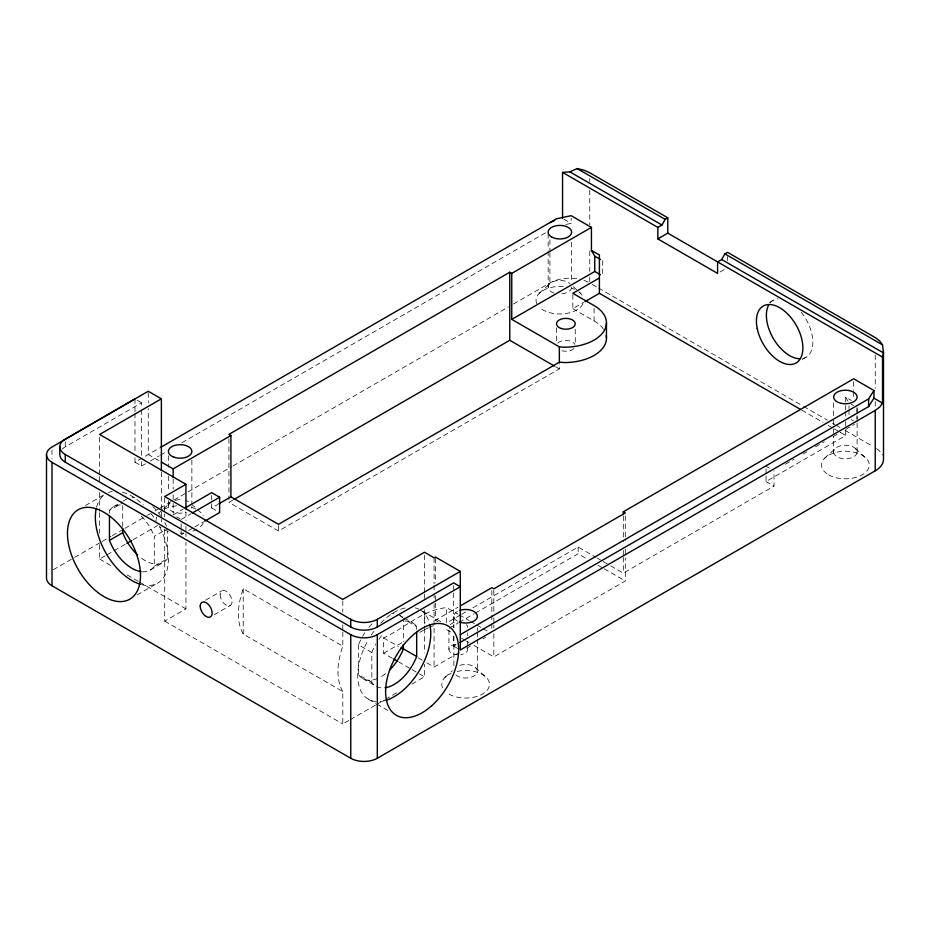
<?xml version="1.0" encoding="UTF-8"?>
<svg xmlns="http://www.w3.org/2000/svg" width="930" height="930" viewBox="0 0 930 930"><rect width="100%" height="100%" fill="white"/><g stroke="black" fill="none" stroke-linecap="round" stroke-linejoin="round"><path stroke-width="0.7" stroke-dasharray="4.65 3.49" d="M342.798 691.548C334.986 677.633 337.857 660.602 342.798 646.187L243.207 588.702C238.266 603.105 235.395 620.136 243.207 634.051L342.798 691.548L342.798 723.959L349.075 720.332M162.634 509.721L159.483 512.581A23.843 13.764 0 0 0 157.1 515.906M163.68 508.768L169.969 503.049A11.741 6.777 0 0 0 171.841 511.221A11.741 6.777 0 0 0 186 512.302M539.237 293.334L549.723 283.801M444.959 677.4L452.305 670.728M824.724 458.153L835.21 448.62M62.298 449.074A18.774 10.846 0 0 1 65.274 446.83L141.627 402.748L141.627 408.502M134.99 457.851L134.99 462.164L159.576 447.969M134.99 462.164L141.627 466L145.406 463.814M150.428 460.92L159.228 455.828M160.495 455.107L166.772 451.48M181.862 442.761L546.514 232.233M85.444 505.536L106.043 493.644M113.565 506.652L122.004 501.77M123.213 501.072L126.84 498.992M109.449 513.314L109.449 510.465L122.725 502.805M53.254 569.718L73.377 558.105M74.633 557.384L101.045 542.132M102.3 541.411L111.1 536.331M112.356 535.599L123.667 529.065M124.934 528.345L146.301 515.999M147.568 515.278L150.079 513.825M155.112 510.919L158.879 508.745M160.134 508.013L172.713 500.759M173.968 500.026L231.814 466.639M233.07 465.907L508.443 306.923M513.465 304.017L549.932 282.964A28.167 16.263 0 0 1 577.146 278.756M173.166 514.871L183.105 509.129M99.638 544.562L99.638 559.046L105.811 555.477M107.043 554.768L125.573 544.073M132.978 539.795L157.67 525.531M181.129 519.463L191.069 513.732M142.406 571.752A36.619 21.146 60 0 0 154.287 566.254L154.287 536.366L167.574 528.693M211.668 503.793L211.668 507.966L217.69 504.49M232.698 500.235L228.931 502.409L278.512 531.03L559.349 368.896L559.349 363.525M181.129 534.797L183.617 533.367M188.581 530.495L193.556 527.624M194.8 526.915L203.484 521.893M572.834 294.705L572.834 308.655L583.703 302.378M154.287 566.254L167.574 558.593L167.574 531.542M150.172 570.078L163.459 562.406M137.082 594.979L157.693 583.087M720.076 271.955L726.295 268.363M164.703 529.879L164.703 621.135L185.942 608.871L185.942 542.237M205.704 600.164L221.886 590.817M214.156 614.8L230.338 605.453M769.436 302.471L773.179 300.309M802.299 359.387L806.043 357.225M392.286 658.242L383.625 653.244L383.625 637.91C404.573 628.157 422.766 609.813 446.656 607.604L457.955 614.125M435.414 603.024L435.414 620.275L457.978 607.244M383.625 653.244L404.829 641.003M419.802 632.354L423.534 630.191M460.431 614.986L446.656 622.937L446.656 607.604M461.687 614.265L466.686 611.37M472.952 607.767L578.111 547.049L595.688 557.186M449.167 628.203L457.932 623.147M459.176 622.414L474.207 613.742M475.451 613.021L578.111 553.757L586.807 558.767M453.666 636.085L453.666 646.152L457.444 643.967M426.858 662.869L434.077 667.043L459.199 652.546M466.732 648.187L470.499 646.013M483.054 638.771L485.565 637.317M785.315 464.256L794.127 459.176M802.927 454.096L806.694 451.91M815.494 446.83L824.306 441.75M833.106 436.67L840.65 432.311M845.672 429.404L854.472 424.324M350.331 719.611L375.453 705.103M376.708 704.382L384.253 700.023M385.508 699.302L399.33 691.327M411.885 684.073L424.452 676.819L424.452 664.276M766.041 475.951L766.041 481.519L845.719 435.519L845.719 429.939M610.743 565.882L623.298 573.136L774.004 486.123L774.004 470.789M473.975 645.42L493.83 656.882L625.286 580.983L625.286 557.826M424.789 629.482L428.532 627.82M429.788 627.262L433.531 625.599M565.859 224.467L571.159 223.351L571.159 218.248M563.789 219.096L571.159 223.351M845.719 410.13L845.707 397.191L851.392 400.481M851.299 404.259L853.577 405.573M851.299 419.593L853.577 420.906M592.282 284.417L597.316 287.324M598.571 288.056L802.311 405.678M803.567 406.398L827.456 420.197M832.49 423.103L835 424.557M836.268 425.277L840.034 427.463M845.068 430.369L872.735 446.342M801.73 410.118L823.096 422.452M828.13 425.359L833.152 428.265M834.408 428.986L839.441 431.892M840.697 432.613L845.719 435.519M572.834 308.655L594.084 320.92A42.245 24.389 0 0 1 605.023 331.847M766.041 466.186L769.447 468.162M766.041 481.519L774.004 486.123M555.629 366.746L559.349 368.896M596.944 557.919L601.966 560.813M603.21 561.534L609.487 565.161M597.978 565.219L602.942 568.091M604.186 568.8L625.286 580.983M137.198 400.191L141.627 402.748M459.211 614.858L469.255 620.647M470.51 621.38L475.521 624.274M476.776 624.995L481.798 627.901M483.054 628.622L488.076 631.517M440.68 621.67L420.069 609.778A51.638 29.818 -60 0 1 429.521 623.216M158.995 460.687L148.265 454.491L148.265 408.502M435.414 620.275L437.902 621.717M446.656 629.645L451.631 632.516M461.559 638.247L465.279 640.398M466.523 641.119L469.011 642.549M453.666 646.152L459.199 649.349M399.272 615.114L402.899 617.206M404.108 617.904L412.56 622.786M211.668 507.966L219.643 512.57M416.675 629.447L416.675 626.599L403.388 618.938L403.388 641.712M176.584 516.836L179.99 518.812M383.625 637.91L398.47 646.478M418.268 657.905L424.452 661.486M398.47 661.811L410.839 668.961M412.083 669.67L418.268 673.239M419.5 673.959L424.452 676.819M360.724 639.875A36.619 21.146 -60 0 0 358.55 644.827L371.826 652.5L371.826 682.388A36.619 21.146 -60 0 0 383.706 687.886M358.55 644.827L358.55 674.727L371.826 682.388M362.654 678.54L375.941 686.212M368.431 699.221L375.697 703.417M376.917 704.115L387.822 710.415M99.638 559.046L112.146 566.265M127.154 574.926L138.407 581.436M139.663 582.157L185.942 608.871M164.703 621.135L342.798 723.959M855.542 448.62L866.028 458.153M573.206 286.661L580.541 293.334M459.746 665.392A11.741 6.777 0 0 1 475.776 667.868L486.274 677.4M191.347 504.002L196.59 508.768M197.637 509.721L200.787 512.581A23.843 13.764 0 0 1 203.17 515.906M845.707 397.191L848.358 401.795M833.64 452.003L834.036 453.759A11.741 6.777 0 0 0 853.67 456.793A11.741 6.777 0 0 0 848.416 445.458L845.37 445.226A11.741 6.777 0 0 0 833.64 452.003L833.64 436.089M845.719 411.56L845.719 417.314M875.246 354.993L875.246 388.333M875.246 401.388L875.246 408.642M857.111 408.584L857.111 421.604M857.111 423.057L857.111 452.003M856.995 407.538L856.995 418.698M853.67 381.672L853.67 390.298M853.67 391.728L853.67 398.912M849.02 405.736L849.02 408.514M849.02 409.909L849.02 415.489M845.719 421.581L845.719 428.544M833.64 402.795L833.64 418.709M833.64 420.162L833.64 427.393M833.64 428.846L833.64 434.636M766.041 468.976L766.041 474.556M727.539 256.494L727.539 260.667M625.286 515.848L625.286 540.458M625.286 549.142L625.286 556.384M623.298 516.08L623.298 541.748M623.298 550.316L623.298 556.012M623.298 557.442L623.298 573.136M602.71 260.737L602.71 276.07M594.084 308.376L594.084 320.92M589.771 178.572L589.771 181.466M589.771 190.162L589.771 224.967M589.771 251.065L589.771 271.362M589.771 277.163L589.771 281.523M578.111 547.049L578.111 553.757M575.251 329.301L575.251 344.449M571.625 242.312L571.625 282.836M556.477 327.918L556.477 343.077M549.932 239.847L549.932 251.344M549.932 252.786L549.932 282.964M548.154 233.628L548.154 249.554M548.154 250.995L548.154 287.184M493.83 590.294L493.83 612.01M493.83 617.799L493.83 623.588M493.83 625.03L493.83 627.936M493.83 633.725L493.83 656.882M491.842 590.573L491.842 613.567M491.842 615.009L491.842 622.193M491.842 623.635L491.842 629.378M477.357 627.831L477.357 630.726M477.357 632.179L477.357 637.968M477.357 639.41L477.357 671.262M467.709 632.877L467.709 635.632M467.709 641.142L467.709 646.652M453.875 616.253L453.875 627.831M453.875 636.515L453.875 666.915M453.666 585.784L453.666 591.527M453.666 592.968L453.666 627.459M448.923 630.121L448.923 649.407M435.414 558.465L435.414 582.901M435.414 595.839L435.414 601.594M434.077 557.791L434.077 583.668M434.077 585.11L434.077 592.294M434.077 593.735L434.077 598.048M434.077 603.791L434.077 667.043M424.789 614.149L424.789 623.902M424.452 555.117L424.452 592.491M424.452 593.921L424.452 601.106M424.452 609.731L424.452 626.983M424.452 628.424L424.452 652.86M342.798 600.803L342.798 612.149M342.798 624.913L342.798 630.587M342.798 632.005L342.798 646.187M278.512 525.671L278.512 531.03M243.207 588.702L243.207 634.051M228.931 438.716L228.931 499.515M211.668 495.423L211.668 502.398M191.871 460.118L191.871 503.537M185.942 511.826L185.942 520.509M185.942 526.31L185.942 532.1M185.942 533.553L185.942 536.447M181.129 523.648L181.129 529.228M181.129 530.623L181.129 533.402M173.166 478.927L173.166 488.994M173.166 494.748L173.166 501.933M173.166 503.374L173.166 513.43M168.4 455.77L168.4 467.348M168.4 476.032L168.4 491.958M168.4 500.642L168.4 506.432M164.703 498.015L164.703 512.5M164.703 513.941L164.703 516.848M161.378 472.056L161.378 510.558M161.378 511.988L161.378 517.696M161.378 519.114L161.378 521.974M148.265 392.693L148.265 402.748M141.627 409.932L141.627 455.933M141.627 461.687L141.627 466M134.99 398.912L134.99 411.851M134.99 413.292L134.99 452.096M122.725 505.653L122.725 527.008M99.638 437.367L99.638 475.032M99.638 476.474L99.638 483.716M99.638 492.412L99.638 511.244M99.638 512.686L99.638 532.971M65.274 441.715L65.274 446.83M51.999 449.911L51.999 458.618M450.178 624.658A9.393 5.417 0 0 1 458.316 621.949M466.442 624.658A9.393 5.417 0 0 1 467.709 627.366M457.316 621.042A11.741 6.777 0 0 1 457.316 611.463M583.935 280.383A28.167 16.263 0 0 1 588.702 282.383M876.502 448.562A28.167 16.263 0 0 1 882.535 455.084M191.871 506.432A11.741 6.777 0 0 1 191.475 508.187M175.177 500.294A11.741 6.777 0 0 1 183.175 499.887M186 500.573A11.741 6.777 0 0 1 188.43 501.642M203.17 523.032A23.843 13.764 0 0 1 198.055 528.554M196.997 529.205A23.843 13.764 0 0 1 189.836 532.041M183.873 533.064A23.843 13.764 0 0 1 180.129 533.239M168.214 531.39A23.843 13.764 0 0 1 159.483 526.357M156.287 519.463A23.843 13.764 0 0 1 156.647 517.068M164.401 509.117A23.843 13.764 0 0 1 177.642 505.769M192.057 507.548A23.843 13.764 0 0 1 195.87 509.117M582.924 303.785A23.843 13.764 0 0 1 563.01 313.863A23.843 13.764 0 0 1 539.237 307.098M536.854 303.785A23.843 13.764 0 0 1 564.859 286.754M571.811 288.288A23.843 13.764 0 0 1 574.415 289.288M578.809 291.834A23.843 13.764 0 0 1 582.924 296.658M571.625 287.184A11.741 6.777 0 0 1 559.895 293.961M554.024 293.055A11.741 6.777 0 0 1 551.595 282.394A11.741 6.777 0 0 1 570.055 283.801M457.072 671.437A23.843 13.764 0 0 1 486.96 678.144A23.843 13.764 0 0 1 478.252 695.966A23.843 13.764 0 0 1 446.702 692.676M442.575 687.851A23.843 13.764 0 0 1 451.097 673.367M475.776 667.868A11.741 6.777 0 0 1 471.487 677.121A11.741 6.777 0 0 1 455.456 674.645M467.383 648.001A9.393 5.417 0 0 1 460.745 654.65M458.316 654.825A9.393 5.417 0 0 1 449.004 650.117A9.393 5.417 0 0 1 455.886 644.176M573.996 348.541A9.393 5.417 0 0 1 561.174 350.529M557.733 343.124A9.393 5.417 0 0 1 567.091 340.461A9.393 5.417 0 0 1 574.938 344.425M801.23 312.236A32.864 18.972 60 0 1 802.509 358.538M770.284 302.715A32.864 18.972 60 0 1 777.992 298.821M159.635 526.996A51.638 29.818 60 0 1 141.325 584.552M96.592 507.083A51.638 29.818 60 0 1 103.904 495.109M108.392 492.516A51.638 29.818 60 0 1 112.263 491.47M122.423 492.179A51.638 29.818 60 0 1 143.348 504.967M150.939 513.418A51.638 29.818 60 0 1 156.31 521.149M109.449 510.465A36.619 21.146 60 0 1 122.597 505.095M141.325 515.987A36.619 21.146 60 0 1 154.287 536.366M167.574 558.593A36.619 21.146 60 0 1 139.535 556.652M132.2 497.329A36.619 21.146 60 0 1 134.618 497.306M152.776 506.525A36.619 21.146 60 0 1 160.518 515.511M164.773 522.521A36.619 21.146 60 0 1 166.54 526.217M384.799 700.685A51.638 29.818 -60 0 1 378.394 701.639M375.987 701.557A51.638 29.818 -60 0 1 368.431 639.584M371.268 635.004A51.638 29.818 -60 0 1 375.174 629.552M380.765 623.088A51.638 29.818 -60 0 1 407.584 607.546M415.187 607.86A51.638 29.818 -60 0 1 418.919 609.173M404.783 621.101A36.619 21.146 -60 0 1 416.675 626.599M371.826 652.5A36.619 21.146 -60 0 1 375.941 643.932M378.87 639.317A36.619 21.146 -60 0 1 383.009 634.051M400.435 615.869A36.619 21.146 -60 0 1 402.504 617.799M385.473 673.68A36.619 21.146 -60 0 1 378.719 677.912M377.592 678.423A36.619 21.146 -60 0 1 358.55 674.727M362.654 636.26A36.619 21.146 -60 0 1 364.827 632.784M368.861 627.39A36.619 21.146 -60 0 1 372.419 623.542M391.507 613.44A36.619 21.146 -60 0 1 393.913 613.463M220.131 594.689A8.451 4.883 60 0 0 229.094 605.837A8.451 4.883 60 0 0 229.094 593.886A8.451 4.883 60 0 0 220.131 594.689M828.514 474.777A23.843 13.764 0 0 0 868.411 468.604A23.843 13.764 0 0 0 839.197 451.736A23.843 13.764 0 0 0 828.514 474.777"/><path stroke-width="1.4" d="M185.942 508.919L185.942 484.298L164.703 496.562L342.798 599.385L424.452 552.234L434.077 557.791L435.414 557.035L460.303 571.404L460.303 649.977L875.246 410.421L879.722 407.049L882.535 403.132L882.535 357.132L883.5 352.923L882.535 344.879L879.722 340.961L875.246 337.59L727.539 252.309L724.877 253.855L721.703 259.517L717.588 261.888L717.588 273.397L657.836 238.894L657.836 227.397L562.557 172.387L562.557 218.387M657.836 227.397L661.962 225.014L665.124 219.352L667.787 217.818L667.787 233.139L657.836 238.894M460.303 634.655L868.608 398.912L873.933 390.495L853.67 378.789L623.298 511.802L623.298 514.65M459.955 642.525L868.608 406.584L873.933 398.156L873.933 390.495M134.99 398.912L51.999 447.005A18.774 10.846 0 0 0 51.999 462.338L51.999 585.784L350.761 758.264A18.774 10.846 0 0 0 377.313 758.264L875.246 470.789A28.167 16.263 0 0 0 883.5 459.292L883.5 352.923L721.703 259.517M161.378 470.627L161.378 398.819L99.638 434.473L185.942 484.298M160.832 447.249L556.57 218.759L571.159 215.69L591.433 227.385L591.433 250.391L594.747 256.134L594.747 271.467L511.756 319.385L511.756 273.385L591.433 227.385M511.756 273.385L509.768 272.234L228.931 434.368L230.919 435.519L230.919 496.853L278.512 524.322L559.349 362.189L564.208 362.561A42.245 24.389 0 0 0 606.232 335.614M161.378 462.071L173.166 468.871L230.919 435.519M141.139 571.636A36.619 21.146 60 0 1 109.449 540.365L122.725 532.704L122.725 528.426M185.582 507.699L211.668 492.633L219.643 497.236L219.643 512.57L204.728 521.172M126.806 543.364L131.746 540.504M192.312 513.011L219.643 497.236M599.397 277.989L572.834 293.322L594.084 305.586A42.245 24.389 0 0 1 603.245 332.161A42.245 24.389 0 0 1 564.208 347.227L559.349 346.855L511.756 319.385M218.887 503.804L230.919 496.853M233.942 499.515L509.768 340.275L554.385 366.036M584.912 301.68L599.397 293.322L800.474 409.398M161.378 398.819L148.265 391.251L65.274 439.158A18.774 10.846 0 0 0 65.274 454.491L350.761 619.322A18.774 10.846 0 0 0 377.313 619.322L460.303 571.404M59.776 446.83L59.776 454.491A18.774 10.846 0 0 0 65.274 462.164L350.761 626.983A18.774 10.846 0 0 0 377.313 626.983L453.666 582.901L460.303 586.737L377.313 634.667A18.774 10.846 0 0 1 350.761 634.667L51.999 462.338M460.49 605.79L491.842 587.69L493.83 588.841L625.286 512.953L623.298 511.802M562.557 172.387L569.846 171.841L577.146 168.562L583.935 170.178L589.771 172.771L667.787 217.818M549.932 222.596L554.606 220.526M577.146 168.562L665.124 219.352M724.877 253.855L882.535 344.879M569.846 171.841L661.962 225.014M667.787 233.139L882.535 357.132M873.933 398.156L882.535 403.132M591.433 250.391L599.397 254.983L599.397 293.322M594.747 256.134L600.443 259.423M594.747 271.467L600.443 274.757M403.388 644.56L403.388 648.838L416.675 656.499A36.619 21.146 -60 0 1 384.974 687.77M400.946 647.908L403.422 649.338M393.518 658.952L397.238 661.102M875.246 410.421L875.246 470.789M868.608 398.912L868.608 406.584M606.453 322.826L606.453 338.16M559.349 346.855L559.349 362.189M509.768 272.234L509.768 340.275M416.675 632.295L416.675 656.499M377.313 619.322L377.313 626.983M377.313 634.667L377.313 758.264M350.761 619.322L350.761 626.983M350.761 634.667L350.761 758.264M173.166 468.871L173.166 477.497M109.449 516.162L109.449 540.365M65.274 454.491L65.274 462.164M46.5 454.665L46.5 578.111A18.774 10.846 0 0 0 51.999 585.784M459.746 610.382A11.741 6.777 0 0 1 477.357 616.253A11.741 6.777 0 0 1 459.746 622.124M799.893 358.771A32.864 18.972 60 0 1 773.179 338.253A32.864 18.972 60 0 1 768.773 304.866M140.174 584.214A51.638 29.818 60 0 1 96.313 508.245M137.524 554.873A36.619 21.146 60 0 1 122.725 532.704M429.811 624.379A51.638 29.818 -60 0 1 385.95 700.348M403.388 648.838A36.619 21.146 -60 0 1 389.519 670.123M848.416 390.461L845.37 390.228A11.741 6.777 0 0 0 833.64 397.005L834.036 398.749A11.741 6.777 0 0 0 853.67 401.795A11.741 6.777 0 0 0 848.416 390.461M174.27 457.293A11.741 6.777 0 0 0 191.871 451.434A11.741 6.777 0 0 0 174.27 445.563A11.741 6.777 0 0 0 174.27 457.293M551.595 236.976A11.741 6.777 0 0 0 571.229 233.93A11.741 6.777 0 0 0 556.849 225.63A11.741 6.777 0 0 0 551.595 236.976M200.217 606.186A8.451 4.883 60 0 0 209.18 617.334A8.451 4.883 60 0 0 209.18 605.384A8.451 4.883 60 0 0 200.217 606.186M561.174 328.488A9.393 5.417 0 0 0 575.251 323.791A9.393 5.417 0 0 0 561.174 319.095A9.393 5.417 0 0 0 561.174 328.488M757.206 328.511A32.864 18.972 60 0 0 796.08 362.979A32.864 18.972 60 0 0 785.664 312.073A32.864 18.972 60 0 0 757.206 328.511M67.472 533.378A51.638 29.818 60 0 0 122.237 601.524A51.638 29.818 60 0 0 122.237 528.484A51.638 29.818 60 0 0 67.472 533.378M431.578 705.87A51.638 29.818 -60 0 0 447.946 625.878A51.638 29.818 -60 0 0 386.857 680.051A51.638 29.818 -60 0 0 431.578 705.87"/></g></svg>
